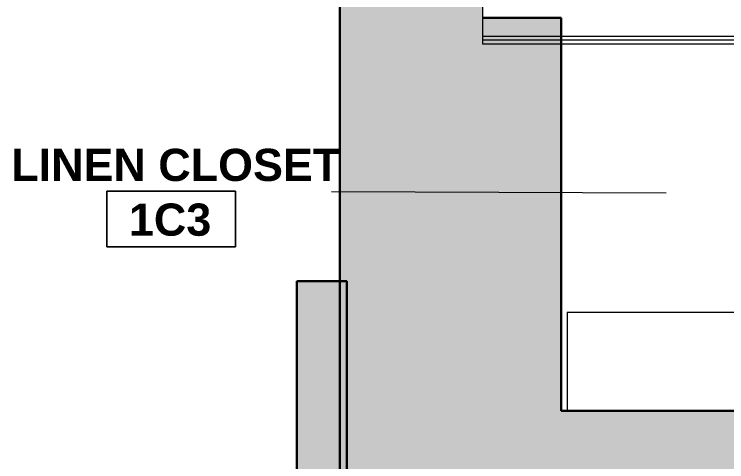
# Model space of a CAD drawing. Header units: inches. Extents: x -4688 to 1542, y -3558 to 978.
# Drawn here: x -1080.7 to -980.8, y 29.1 to 91.8 of the extents above; entities that cross this region are included whole.
import ezdxf

# ---------------------------------------------------------------- set-up
doc = ezdxf.new("R2010")
doc.units = ezdxf.units.IN
doc.header["$MEASUREMENT"] = 0
for name, color, linetype, lineweight in [('A-AREA-IDEN', 2, 'Continuous', 9), ('A-WALL', 113, 'Continuous', 18), ('A-WALL-PATT', 111, 'Continuous', 18), ('I-WALL', 2, 'Continuous', 18), ('Q-CASE', 31, 'Continuous', 9)]:
    doc.layers.add(name, color=color, linetype=linetype, lineweight=lineweight)
doc.styles.add('Swis721 Lt BT_B', font='', dxfattribs={"height": 4.5})
doc.styles.get('Swis721 Lt BT_B').set_extended_font_data('Swis721 Lt BT', bold=True)

# ---------------------------------------------------------------- blocks, each defined once
blk = doc.blocks.new('CW Shelves _ Rails - Shelve Rail-8112145-1st Floor Power _ Signal')
at = {"layer": 'Q-CASE'}
for p, q in [((99.389, 16.142), (1.995, 16.142)), ((1.995, 16.142), (1.995, 2.362)), ((99.389, 2.362), (99.389, 16.142))]:
    blk.add_line(p, q, dxfattribs=at)
blk = doc.blocks.new('Room Tag - Room Name and Number-3379422-1st Floor Power _ Signal')
at = {"layer": 'A-AREA-IDEN'}
for p, q in [((-0.1881, -0.1636), (-0.1881, -0.0018)), ((-0.1881, -0.0018), (0.1869, -0.0018)), ((0.1869, -0.0018), (-0.1881, -0.0018)), ((-0.1881, -0.0018), (-0.1881, -0.1636)), ((0.1869, -0.0018), (0.1869, -0.1636)), ((0.1869, -0.1636), (0.1869, -0.0018)), ((0.1869, -0.1636), (-0.1881, -0.1636)), ((-0.1881, -0.1636), (0.1869, -0.1636))]:
    blk.add_line(p, q, dxfattribs=at)

msp = doc.modelspace()

# ---------------------------------------------------------------- hatches: boundary and pattern name
at = {"layer": 'A-WALL-PATT', "lineweight": 9}
h = msp.add_hatch(color=7, dxfattribs=at)
h.paths.add_polyline_path([(-1017.062, 16.255), (-1015.062, 16.255), (-1015.062, 96.005), (-1035.062, 96.005), (-1035.062, 16.255)], flags=0)
h.paths.add_polyline_path([(-1015.062, 133.505), (-1015.062, 216.005), (-1035.062, 216.005), (-1035.062, 133.505)], flags=0)
h.paths.add_polyline_path([(-1035.062, 253.505), (-1015.062, 253.505), (-1015.062, 342.005), (-1035.062, 342.005), (-1035.062, 265.939)], flags=0)
h.paths.add_polyline_path([(-1024.615, 379.505), (-1015.062, 379.505), (-1015.062, 468.124), (-1035.062, 468.124), (-1035.062, 379.505)], flags=0)
h.paths.add_polyline_path([(-1015.062, 505.624), (-1015.062, 604.374), (-1035.062, 604.374), (-1035.062, 505.624)], flags=0)
h.paths.add_polyline_path([(-1015.062, 641.874), (-1015.062, 729.874), (-1035.062, 729.874), (-1035.062, 641.874)], flags=0)
h.paths.add_polyline_path([(-1015.062, 767.374), (-1015.062, 789.874), (-1035.062, 789.874), (-1035.062, 767.374), (-1024.615, 767.374)], flags=0)
for points in [[(-1015.062, 36.255), (-1004.062, 36.255), (-1004.062, 91.255), (-1015.062, 91.255), (-1015.062, 71.201)], [(-1034.062, 16.255), (-1034.062, 54.414), (-1041.062, 54.414), (-1041.062, 16.255), (-1037.999, 16.255)]]:
    msp.add_hatch(color=7, dxfattribs=at).paths.add_polyline_path(points, flags=0)
h = msp.add_hatch(color=7, dxfattribs=at)
h.paths.add_polyline_path([(-590.071, 16.255), (-590.071, 36.255), (-772.043, 36.255), (-772.043, 16.255), (-609.681, 16.255)], flags=0)
h.paths.add_polyline_path([(-849.043, 16.255), (-834.136, 16.255), (-834.136, 36.255), (-861.043, 36.255), (-861.043, 16.255)], flags=0)
h.paths.add_polyline_path([(-901.043, 16.255), (-901.043, 36.255), (-1015.062, 36.255), (-1015.062, 16.255), (-930.92, 16.255)], flags=0)

# ---------------------------------------------------------------- linework, layer by layer
at = {"layer": 'A-AREA-IDEN'}
msp.add_line((-989.356, 66.7), (-1036.204, 66.884), dxfattribs=at)
at = {"layer": 'A-WALL', "color": 8, "lineweight": 30}
for p, q in [((-1035.062, 96.005), (-1035.062, -83.495)), ((-1004.062, 91.255), (-1015.062, 91.255)), ((-1004.062, 36.255), (-1004.062, 91.255)), ((-1041.062, 54.414), (-1041.062, 16.255)), ((-1034.062, 54.414), (-1041.062, 54.414)), ((-1034.062, 16.255), (-1034.062, 54.414)), ((-905.606, 36.255), (-1004.062, 36.255))]:
    msp.add_line(p, q, dxfattribs=at)
at = {"layer": 'A-WALL'}
for p, q in [((-1015.062, 93.255), (-1015.062, 87.63)), ((-905.606, 88.63), (-1015.062, 88.63)), ((-905.606, 88.13), (-1015.062, 88.13))]:
    msp.add_line(p, q, dxfattribs=at)
at = {"layer": 'I-WALL'}
msp.add_line((-1015.062, 87.63), (-905.606, 87.63), dxfattribs=at)

# ---------------------------------------------------------------- block references
at = {"layer": 'A-AREA-IDEN', "xscale": 47.99999999999997, "yscale": 47.99999999999997, "zscale": 47.99999999999997}
msp.add_blockref('Room Tag - Room Name and Number-3379422-1st Floor Power _ Signal', (-1058.651, 67.068), dxfattribs=at)
at = {"layer": 'Q-CASE'}
msp.add_blockref('CW Shelves _ Rails - Shelve Rail-8112145-1st Floor Power _ Signal', (-1005.191, 33.893), dxfattribs=at)

# ---------------------------------------------------------------- texts
at = {"layer": 'A-AREA-IDEN', "char_height": 4.5, "attachment_point": 1, "style": 'Swis721 Lt BT_B'}
for s, insert, width in [('LINEN CLOSET', (-1081.086, 72.926), 54.237), ('1C3', (-1064.599, 65.267), 13.938)]:
    msp.add_mtext(s, dxfattribs=dict(at, insert=insert, width=width))

doc.saveas('drawing.dxf')
